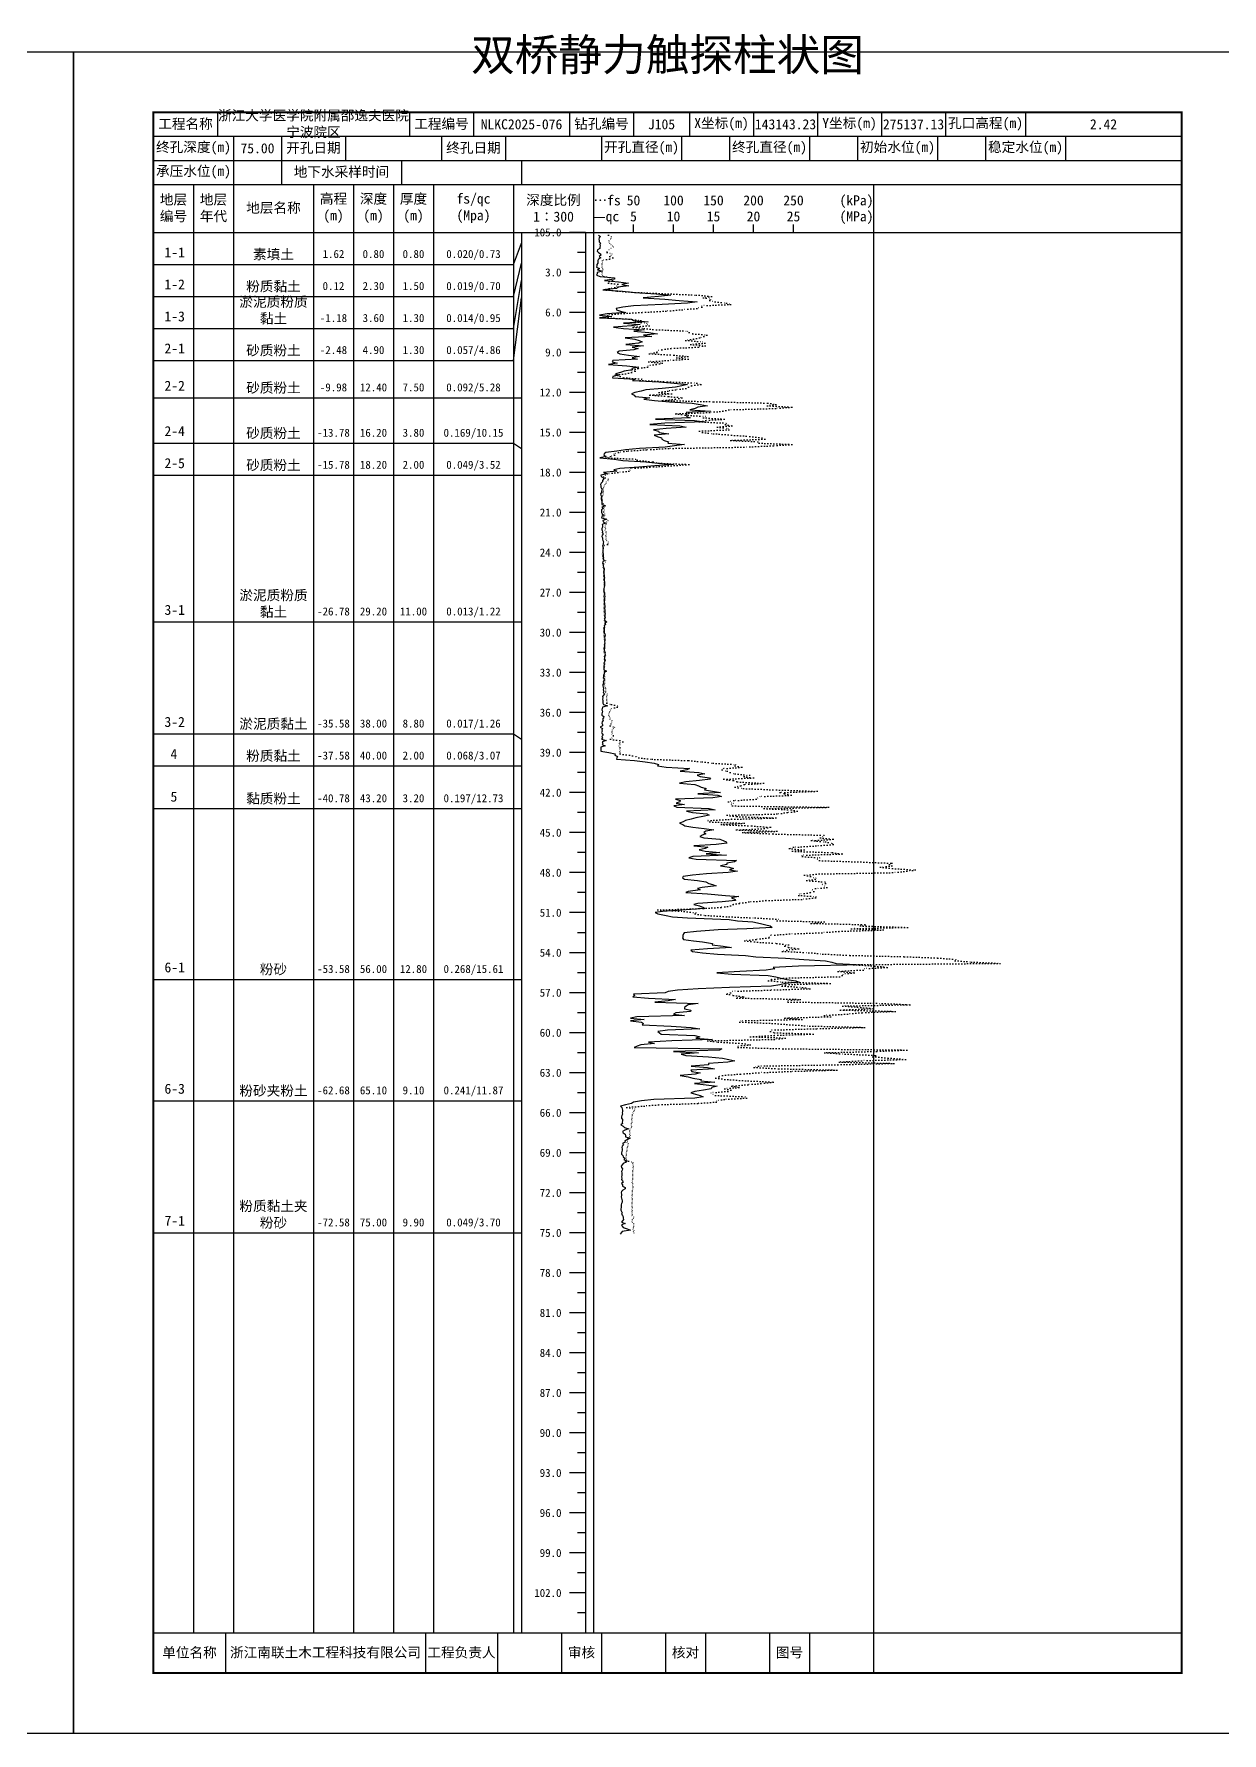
# Model space of a CAD drawing. Extents: x 297 to 65340, y 0 to 425.
# Drawn here: x 31175.1 to 31472.1, y 0 to 424.6 of the extents above; entities that cross this region are included whole.
import ezdxf
from ezdxf.enums import TextEntityAlignment as Align

# ---------------------------------------------------------------- set-up
doc = ezdxf.new("R2010")
doc.units = 0
doc.linetypes.add('DOT', pattern=[6.35, 0, -6.35])
doc.layers.add('FRAME', color=7, linetype='CONTINUOUS')
doc.layers.add('STRATUM', color=7, linetype='CONTINUOUS')
doc.styles.add('ST', font='')
doc.styles.get('ST').set_extended_font_data('SimSun')

msp = doc.modelspace()

# ---------------------------------------------------------------- linework, layer by layer
at = {"layer": 'FRAME', "color": 245, "linetype": 'Continuous'}
for points in [[(30888, 0), (31185, 0), (31185, 420), (30888, 420)], [(31185, 0), (31482, 0), (31482, 420), (31185, 420)]]:
    msp.add_lwpolyline(points, close=True, dxfattribs=at)
at = {"layer": 'FRAME', "linetype": 'Continuous', "const_width": 0.5}
msp.add_lwpolyline([(31205, 15), (31462, 15), (31462, 405), (31205, 405)], close=True, dxfattribs=at)
at = {"layer": 'FRAME', "color": 0, "linetype": 'Continuous'}
for points in [[(31221, 405), (31221, 399)], [(31269, 405), (31269, 399)], [(31285, 405), (31285, 399)], [(31309, 405), (31309, 399)], [(31325, 405), (31325, 399)], [(31339, 405), (31339, 399)], [(31355, 405), (31355, 399)], [(31371, 405), (31371, 399)], [(31387, 405), (31387, 399)], [(31403, 405), (31403, 399)], [(31423, 405), (31423, 399)], [(31462, 405), (31462, 399)], [(31205, 399), (31462, 399)], [(31225, 399), (31225, 393)], [(31237, 399), (31237, 393)], [(31253, 399), (31253, 393)], [(31277, 399), (31277, 393)], [(31293, 399), (31293, 393)], [(31317, 399), (31317, 393)], [(31337, 399), (31337, 393)], [(31349, 399), (31349, 393)], [(31369, 399), (31369, 393)], [(31381, 399), (31381, 393)], [(31401, 399), (31401, 393)], [(31413, 399), (31413, 393)], [(31433, 399), (31433, 393)], [(31462, 399), (31462, 393)], [(31205, 393), (31462, 393)], [(31225, 393), (31225, 387)], [(31237, 393), (31237, 387)], [(31267, 393), (31267, 387)], [(31297, 393), (31297, 387)], [(31205, 387), (31462, 387)], [(31215, 387), (31215, 25)], [(31225, 387), (31225, 25)], [(31245, 387), (31245, 25)], [(31255, 387), (31255, 25)], [(31265, 387), (31265, 25)], [(31275, 387), (31275, 25)], [(31295, 387), (31295, 25)], [(31315, 387), (31315, 25)], [(31385, 387), (31385, 25)], [(31205, 375), (31462, 375)], [(31297, 375), (31297, 25)], [(31313, 375), (31313, 25)], [(31325, 375), (31325, 377)], [(31335, 375), (31335, 377)], [(31345, 375), (31345, 377)], [(31355, 375), (31355, 377)], [(31365, 375), (31365, 377)], [(31205, 25), (31462, 25)], [(31223, 25), (31223, 15)], [(31273, 25), (31273, 15)], [(31291, 25), (31291, 15)], [(31307, 25), (31307, 15)], [(31317, 25), (31317, 15)], [(31333, 25), (31333, 15)], [(31343, 25), (31343, 15)], [(31359, 25), (31359, 15)], [(31369, 25), (31369, 15)], [(31385, 25), (31385, 15)]]:
    msp.add_lwpolyline(points, dxfattribs=at)
at = {"layer": 'STRATUM', "linetype": 'Continuous'}
for points in [[(31313, 375), (31309, 375)], [(31316.24, 374.33), (31316.74, 374), (31316.38, 373.67), (31316.3, 373.33), (31316.44, 373), (31316.38, 372.67), (31316.74, 372.33), (31316.62, 372), (31316.7, 371.67), (31316.62, 371.33), (31316.58, 371), (31316, 370.67), (31315.88, 370.33), (31316.26, 370), (31316.76, 369.67), (31316.84, 369.33), (31316.44, 369), (31316.82, 368.67), (31316.24, 368.33), (31316.08, 368), (31316.1, 367.67), (31316.06, 367.33), (31315.82, 367), (31315.84, 366.67), (31315.72, 366.33), (31316.52, 366), (31316.04, 365.67), (31317.28, 365.33), (31315.9, 365), (31315.92, 364.67), (31315.78, 364.33), (31316.66, 364), (31320.24, 363.67), (31320.26, 363.33), (31317.74, 363), (31321.26, 362.67), (31323.76, 362.33), (31322.12, 362), (31323.84, 361.67), (31321.06, 361.33), (31320.72, 361), (31317.6, 360.67), (31322.24, 360.33), (31325.22, 360), (31330.66, 359.67), (31334.32, 359.33), (31331.28, 359), (31327.4, 358.67), (31332.86, 358.33), (31336.4, 358), (31340.88, 357.67), (31338.46, 357.33), (31332.14, 357), (31324.96, 356.67), (31322.32, 356.33), (31320.7, 356), (31320.76, 355.67), (31321.72, 355.33), (31323.12, 355), (31318.4, 354.67), (31316.5, 354.33), (31319.56, 354), (31316.46, 353.67), (31324.46, 353.33), (31325.02, 353), (31328.7, 352.67), (31322.48, 352.33), (31326.68, 352), (31324.54, 351.67), (31320.02, 351.33), (31322.52, 351), (31327.64, 350.67), (31325.08, 350.33), (31328.82, 350), (31331.02, 349.67), (31327.5, 349.33), (31329.56, 349), (31322.9, 348.67), (31325.32, 348.33), (31326.38, 348), (31327.2, 347.67), (31326.26, 347.33), (31323.1, 347), (31327.52, 346.67), (31324.7, 346.33), (31326.14, 346), (31325.08, 345.67), (31321.42, 345.33), (31320.9, 345), (31321.62, 344.67), (31323.76, 344.33), (31326.54, 344), (31324.7, 343.67), (31326.04, 343.33), (31319.82, 343), (31319.66, 342.67), (31320.9, 342.33), (31318.74, 342), (31323.3, 341.67), (31326.34, 341.33), (31324.58, 341), (31324.74, 340.67), (31322.68, 340.33), (31321.74, 340), (31320.48, 339.67), (31321.44, 339.33), (31319.82, 339), (31319.76, 338.67), (31325.4, 338.33), (31324.72, 338), (31331.34, 337.67), (31335.16, 337.33), (31338.48, 337), (31337.12, 336.67), (31335.52, 336.33), (31332.18, 336), (31328.12, 335.67), (31326.88, 335.33), (31325.34, 335), (31324.54, 334.67), (31325.16, 334.33), (31325.42, 334), (31329.12, 333.67), (31327.62, 333.33), (31330.28, 333), (31334, 332.67), (31339.7, 332.33), (31341.66, 332), (31343.46, 331.67), (31341.1, 331.33), (31340.44, 331), (31339.06, 330.67), (31344.26, 330.33), (31338.14, 330), (31338.3, 329.67), (31338.2, 329.33), (31338.34, 329), (31339.18, 328.67), (31330.54, 328.33), (31340.24, 328), (31342.78, 327.67), (31332.8, 327.33), (31329.08, 327), (31336.58, 326.67), (31338.18, 326.33), (31333.14, 326), (31329.98, 325.67), (31331.28, 325.33), (31331.44, 325), (31333.8, 324.67), (31330.16, 324.33), (31330.92, 324), (31331.96, 323.67), (31332.06, 323.33), (31332.66, 323), (31333.76, 322.67), (31333.62, 322.33), (31337.76, 322), (31335.24, 321.67), (31332.92, 321.33), (31326.46, 321), (31322.98, 320.67), (31320.82, 320.33), (31318.12, 320), (31317.68, 319.67), (31317.6, 319.33), (31318.18, 319), (31316.6, 318.67), (31320.14, 318.33), (31322.3, 318), (31328.06, 317.67), (31331.12, 317.33), (31335.04, 317), (31330.3, 316.67), (31326.3, 316.33), (31321.58, 316), (31320.1, 315.67), (31320.84, 315.33), (31317.5, 315), (31318.5, 314.67), (31316.84, 314.33), (31316.94, 314), (31317.54, 313.67), (31317.46, 313.33), (31317.24, 313), (31317.28, 312.67), (31316.88, 312.33), (31316.78, 312), (31316.82, 311.67), (31316.82, 311.33), (31316.96, 311), (31317.18, 310.67), (31317, 310.33), (31316.98, 310), (31316.78, 309.67), (31316.86, 309.33), (31317.02, 309), (31316.94, 308.67), (31316.9, 308.33), (31316.96, 308), (31317.06, 307.67), (31317.08, 307.33), (31317.1, 307), (31317.96, 306.67), (31317.06, 306.33), (31317.36, 306), (31317.02, 305.67), (31317, 305.33), (31317.02, 305), (31317.14, 304.67), (31317.6, 304.33), (31317.12, 304), (31317.02, 303.67), (31318.32, 303.33), (31317.3, 303), (31317.4, 302.67), (31317.96, 302.33), (31317.2, 302), (31317.22, 301.67), (31317.24, 301.33), (31317.06, 301), (31317.1, 300.67), (31317.24, 300.33), (31317.18, 300), (31317.4, 299.67), (31317.2, 299.33), (31317.12, 299), (31317.28, 298.67), (31317.26, 298.33), (31317.3, 298), (31317.48, 297.67), (31317.42, 297.33), (31317.4, 297), (31317.28, 296.67), (31317.34, 296.33), (31317.38, 296), (31317.36, 295.67), (31317.34, 295.33), (31317.34, 295), (31317.38, 294.67), (31317.44, 294.33), (31317.44, 294), (31317.48, 293.67), (31317.38, 293.33), (31317.72, 293), (31317.32, 292.67), (31317.24, 292.33), (31317.38, 292), (31317.44, 291.67), (31317.52, 291.33), (31317.66, 291), (31317.7, 290.67), (31317.6, 290.33), (31317.58, 290), (31317.6, 289.67), (31317.66, 289.33), (31317.7, 289), (31317.72, 288.67), (31317.7, 288.33), (31317.7, 288), (31317.78, 287.67), (31317.78, 287.33), (31317.78, 287), (31317.76, 286.67), (31317.66, 286.33), (31317.62, 286), (31317.6, 285.67), (31317.62, 285.33), (31317.74, 285), (31317.76, 284.67), (31317.72, 284.33), (31317.8, 284), (31317.72, 283.67), (31317.76, 283.33), (31317.74, 283), (31317.7, 282.67), (31317.72, 282.33), (31317.78, 282), (31317.84, 281.67), (31317.8, 281.33), (31317.74, 281), (31317.8, 280.67), (31317.86, 280.33), (31317.82, 280), (31317.94, 279.67), (31317.86, 279.33), (31317.84, 279), (31317.9, 278.67), (31317.76, 278.33), (31317.86, 278), (31318.32, 277.67), (31317.88, 277.33), (31318.04, 277), (31317.66, 276.67), (31317.76, 276.33), (31317.64, 276), (31317.66, 275.67), (31317.7, 275.33), (31317.7, 275), (31317.86, 274.67), (31317.88, 274.33), (31317.86, 274), (31317.76, 273.67), (31317.82, 273.33), (31317.82, 273), (31317.78, 272.67), (31317.84, 272.33), (31317.78, 272), (31317.76, 271.67), (31317.74, 271.33), (31317.72, 271), (31317.7, 270.67), (31317.78, 270.33), (31317.92, 270), (31317.82, 269.67), (31318.02, 269.33), (31317.7, 269), (31317.76, 268.67), (31317.7, 268.33), (31317.9, 268), (31317.72, 267.67), (31317.56, 267.33), (31317.68, 267), (31317.62, 266.67), (31317.62, 266.33), (31317.62, 266), (31317.56, 265.67), (31318.28, 265.33), (31317.68, 265), (31317.68, 264.67), (31317.54, 264.33), (31317.5, 264), (31317.44, 263.67), (31317.68, 263.33), (31317.62, 263), (31317.38, 262.67), (31317.48, 262.33), (31317.32, 262), (31317.34, 261.67), (31317.4, 261.33), (31317.46, 261), (31317.44, 260.67), (31317.56, 260.33), (31317.4, 260), (31317.78, 259.67), (31317.54, 259.33), (31317.26, 259), (31317.36, 258.67), (31317.22, 258.33), (31317.34, 258), (31317.34, 257.67), (31317.34, 257.33), (31317.46, 257), (31318.54, 256.67), (31317.28, 256.33), (31317.16, 256), (31317.1, 255.67), (31317.22, 255.33), (31317.16, 255), (31317.1, 254.67), (31317.08, 254.33), (31317.58, 254), (31317.46, 253.67), (31317.28, 253.33), (31317.42, 253), (31317.14, 252.67), (31317.1, 252.33), (31317.24, 252), (31317.22, 251.67), (31316.7, 251.33), (31317.28, 251), (31317.12, 250.67), (31317.14, 250.33), (31317.04, 250), (31317.14, 249.67), (31317.4, 249.33), (31317.08, 249), (31317.22, 248.67), (31317.04, 248.33), (31318.14, 248), (31317.2, 247.67), (31317.3, 247.33), (31317.18, 247), (31317.88, 246.67), (31316.86, 246.33), (31316.86, 246), (31316.8, 245.67), (31316.8, 245.33), (31318.82, 245), (31320.44, 244.67), (31320.34, 244.33), (31321, 244), (31320.82, 243.67), (31320.72, 243.33), (31325.24, 243), (31327.88, 242.67), (31330.2, 242.33), (31331.24, 242), (31331, 241.67), (31333.2, 241.33), (31339.04, 241), (31338.3, 240.67), (31336.66, 240.33), (31341.3, 240), (31342.86, 239.67), (31340.88, 239.33), (31341.68, 239), (31343.96, 238.67), (31344.22, 238.33), (31341.5, 238), (31338.06, 237.67), (31336.46, 237.33), (31340.3, 237), (31341.22, 236.67), (31341.92, 236.33), (31343.2, 236), (31342.78, 235.67), (31344.72, 235.33), (31346.76, 235), (31341.06, 234.67), (31346.12, 234.33), (31347.04, 234), (31344.8, 233.67), (31335.52, 233.33), (31336.64, 233), (31336.56, 232.67), (31335.66, 232.33), (31337.72, 232), (31335.1, 231.67), (31335.84, 231.33), (31343.92, 231), (31345.38, 230.67), (31338.24, 230.33), (31339.76, 230), (31343.36, 229.67), (31343.92, 229.33), (31342.32, 229), (31340.62, 228.67), (31339.4, 228.33), (31338.04, 228), (31337.38, 227.67), (31336.5, 227.33), (31337.36, 227), (31337.8, 226.67), (31339.82, 226.33), (31342.68, 226), (31345.1, 225.67), (31343.06, 225.33), (31342.56, 225), (31343.12, 224.67), (31342.16, 224.33), (31341.62, 224), (31342.58, 223.67), (31346.6, 223.33), (31347.44, 223), (31348.2, 222.67), (31348.34, 222.33), (31345.68, 222), (31340.08, 221.67), (31343.56, 221.33), (31342.9, 221), (31341.4, 220.67), (31342.94, 220.33), (31346.56, 220), (31343.16, 219.67), (31348.24, 219.33), (31339.86, 219), (31338.82, 218.67), (31340.64, 218.33), (31350.72, 218), (31350.26, 217.67), (31348.36, 217.33), (31348.36, 217), (31346.78, 216.67), (31348.92, 216.33), (31349.96, 216), (31349, 215.67), (31350.96, 215.33), (31348.64, 215), (31343.28, 214.67), (31339.72, 214.33), (31337.42, 214), (31337.22, 213.67), (31337.76, 213.33), (31341.04, 213), (31343.1, 212.67), (31343.84, 212.33), (31344.74, 212), (31345.68, 211.67), (31342.14, 211.33), (31340.96, 211), (31341.7, 210.67), (31338.7, 210.33), (31338.1, 210), (31343.54, 209.67), (31348.04, 209.33), (31351.3, 209), (31349.52, 208.67), (31350.38, 208.33), (31350.46, 208), (31347.14, 207.67), (31341.1, 207.33), (31340.12, 207), (31341.5, 206.67), (31342.5, 206.33), (31342.84, 206), (31338.16, 205.67), (31332.24, 205.33), (31330.38, 205), (31331.12, 204.67), (31333.2, 204.33), (31334.78, 204), (31338.52, 203.67), (31348.92, 203.33), (31351, 203), (31354.84, 202.67), (31356.78, 202.33), (31358.06, 202), (31359.2, 201.67), (31359.68, 201.33), (31353.3, 201), (31346.14, 200.67), (31340.74, 200.33), (31337.68, 200), (31337.48, 199.67), (31337.34, 199.33), (31337.36, 199), (31337.22, 198.67), (31337.52, 198.33), (31339.96, 198), (31342.26, 197.67), (31344.78, 197.33), (31344.68, 197), (31347.4, 196.67), (31349.54, 196.33), (31343.48, 196), (31339.34, 195.67), (31339.76, 195.33), (31342.22, 195), (31346.04, 194.67), (31353, 194.33), (31355.54, 194), (31363.02, 193.67), (31367.56, 193.33), (31372.96, 193), (31374.56, 192.67), (31375.66, 192.33), (31382.3, 192), (31366.26, 191.67), (31359.92, 191.33), (31360.36, 191), (31358.16, 190.67), (31351.58, 190.33), (31345.84, 190), (31349.62, 189.67), (31358.68, 189.33), (31360.54, 189), (31361.9, 188.67), (31363.36, 188.33), (31365.58, 188), (31366.42, 187.67), (31362.96, 187.33), (31361.54, 187), (31359.5, 186.67), (31349, 186.33), (31341.16, 186), (31336.02, 185.67), (31333.68, 185.33), (31332.94, 185), (31325.02, 184.67), (31325.36, 184.33), (31324.86, 184), (31328.74, 183.67), (31335.5, 183.33), (31333.7, 183), (31330.34, 182.67), (31341.16, 182.33), (31338.66, 182), (31338.14, 181.67), (31337.76, 181.33), (31337.74, 181), (31339.36, 180.67), (31339.22, 180.33), (31335.62, 180), (31335.04, 179.67), (31337.78, 179.33), (31325.84, 179), (31324.22, 178.67), (31327.64, 178.33), (31324.28, 178), (31327.02, 177.67), (31327.46, 177.33), (31327.18, 177), (31334.4, 176.67), (31339.4, 176.33), (31341.6, 176), (31333.54, 175.67), (31331.1, 175.33), (31331.46, 175), (31331.94, 174.67), (31340.36, 174.33), (31341.6, 174), (31340.6, 173.67), (31344.78, 173.33), (31334.6, 173), (31328.72, 172.67), (31330.28, 172.33), (31326.86, 172), (31325.9, 171.67), (31325.2, 171.33), (31347.12, 171), (31346.52, 170.67), (31335.04, 170.33), (31341.22, 170), (31336.92, 169.67), (31338.08, 169.33), (31343.76, 169), (31347.24, 168.67), (31348.86, 168.33), (31350.36, 168), (31348.56, 167.67), (31343.74, 167.33), (31343.74, 167), (31339.42, 166.67), (31343.5, 166.33), (31345.24, 166), (31339.32, 165.67), (31339.6, 165.33), (31341.66, 165), (31340.44, 164.67), (31336.64, 164.33), (31338.64, 164), (31339.86, 163.67), (31341.94, 163.33), (31341.86, 163), (31345.34, 162.67), (31340.22, 162.33), (31343.18, 162), (31345.94, 161.67), (31344.56, 161.33), (31344.4, 161), (31342.5, 160.67), (31340.32, 160.33), (31339.32, 160), (31340.48, 159.67), (31341.66, 159.33), (31342.44, 159), (31340.34, 158.67), (31330.08, 158.33), (31326.98, 158), (31325.02, 157.67), (31324.46, 157.33), (31323.04, 157), (31321.78, 156.67), (31322.1, 156.33), (31322.14, 156), (31322.24, 155.67), (31322.28, 155.33), (31322.2, 155), (31322.26, 154.67), (31322.08, 154.33), (31322.04, 154), (31322.02, 153.67), (31322.26, 153.33), (31322.26, 153), (31322.16, 152.67), (31322.24, 152.33), (31321.84, 152), (31322.38, 151.67), (31322.78, 151.33), (31323.76, 151), (31322.84, 150.67), (31322.28, 150.33), (31322.4, 150), (31322.92, 149.67), (31323, 149.33), (31322.98, 149), (31324.14, 148.67), (31323.48, 148.33), (31322.86, 148), (31322.92, 147.67), (31322.28, 147.33), (31322.46, 147), (31322.18, 146.67), (31322.08, 146.33), (31322.18, 146), (31322.18, 145.67), (31322.1, 145.33), (31321.98, 145), (31321.96, 144.67), (31322.32, 144.33), (31322.44, 144), (31322.86, 143.67), (31322.56, 143.33), (31323.36, 143), (31323.2, 142.67), (31322.42, 142.33), (31322.2, 142), (31321.9, 141.67), (31322.02, 141.33), (31322.28, 141), (31322.16, 140.67), (31322.02, 140.33), (31322.1, 140), (31322.06, 139.67), (31322.08, 139.33), (31322.04, 139), (31322.08, 138.67), (31322.02, 138.33), (31322.24, 138), (31322.4, 137.67), (31322, 137.33), (31322.28, 137), (31322.26, 136.67), (31322.92, 136.33), (31322.94, 136), (31322.34, 135.67), (31321.98, 135.33), (31321.92, 135), (31322.04, 134.67), (31322, 134.33), (31321.9, 134), (31321.98, 133.67), (31322.08, 133.33), (31322.18, 133), (31322.2, 132.67), (31322.02, 132.33), (31321.94, 132), (31321.9, 131.67), (31321.9, 131.33), (31321.84, 131), (31321.86, 130.67), (31322.02, 130.33), (31322.16, 130), (31321.98, 129.67), (31322.28, 129.33), (31322.4, 129), (31322.4, 128.67), (31322.54, 128.33), (31322.22, 128), (31321.98, 127.67), (31322.94, 127.33), (31322.04, 127), (31322.18, 126.67), (31322.4, 126.33), (31323.44, 126), (31324.24, 125.67), (31322.18, 125.33), (31321.92, 125), (31321.7, 124.67)], [(31295, 367), (31297, 372.33)], [(31313, 370), (31311, 370)], [(31205, 367), (31215, 367)], [(31215, 367), (31225, 367)], [(31225, 367), (31245, 367)], [(31245, 367), (31255, 367)], [(31255, 367), (31265, 367)], [(31265, 367), (31275, 367)], [(31275, 367), (31295, 367)], [(31295, 359), (31297, 367.33)], [(31295, 351), (31297, 363)], [(31313, 365), (31309, 365)], [(31205, 359), (31215, 359)], [(31215, 359), (31225, 359)], [(31225, 359), (31245, 359)], [(31245, 359), (31255, 359)], [(31255, 359), (31265, 359)], [(31265, 359), (31275, 359)], [(31275, 359), (31295, 359)], [(31295, 343), (31297, 358.67)], [(31313, 360), (31311, 360)], [(31313, 355), (31309, 355)], [(31205, 351), (31215, 351)], [(31215, 351), (31225, 351)], [(31225, 351), (31245, 351)], [(31245, 351), (31255, 351)], [(31255, 351), (31265, 351)], [(31265, 351), (31275, 351)], [(31275, 351), (31295, 351)], [(31313, 350), (31311, 350)], [(31313, 345), (31309, 345)], [(31205, 343), (31215, 343)], [(31215, 343), (31225, 343)], [(31225, 343), (31245, 343)], [(31245, 343), (31255, 343)], [(31255, 343), (31265, 343)], [(31265, 343), (31275, 343)], [(31275, 343), (31295, 343)], [(31313, 340), (31311, 340)], [(31205, 333.67), (31215, 333.67)], [(31215, 333.67), (31225, 333.67)], [(31225, 333.67), (31245, 333.67)], [(31245, 333.67), (31255, 333.67)], [(31255, 333.67), (31265, 333.67)], [(31265, 333.67), (31275, 333.67)], [(31275, 333.67), (31295, 333.67)], [(31295, 333.67), (31297, 333.67)], [(31313, 335), (31309, 335)], [(31313, 330), (31311, 330)], [(31313, 325), (31309, 325)], [(31205, 322.33), (31215, 322.33)], [(31215, 322.33), (31225, 322.33)], [(31225, 322.33), (31245, 322.33)], [(31245, 322.33), (31255, 322.33)], [(31255, 322.33), (31265, 322.33)], [(31265, 322.33), (31275, 322.33)], [(31275, 322.33), (31295, 322.33)], [(31295, 322.33), (31297, 321)], [(31313, 320), (31311, 320)], [(31205, 314.33), (31215, 314.33)], [(31215, 314.33), (31225, 314.33)], [(31225, 314.33), (31245, 314.33)], [(31245, 314.33), (31255, 314.33)], [(31255, 314.33), (31265, 314.33)], [(31265, 314.33), (31275, 314.33)], [(31275, 314.33), (31295, 314.33)], [(31295, 314.33), (31297, 314.33)], [(31313, 315), (31309, 315)], [(31313, 310), (31311, 310)], [(31313, 305), (31309, 305)], [(31313, 300), (31311, 300)], [(31313, 295), (31309, 295)], [(31313, 290), (31311, 290)], [(31313, 285), (31309, 285)], [(31205, 277.67), (31215, 277.67)], [(31215, 277.67), (31225, 277.67)], [(31225, 277.67), (31245, 277.67)], [(31245, 277.67), (31255, 277.67)], [(31255, 277.67), (31265, 277.67)], [(31265, 277.67), (31275, 277.67)], [(31275, 277.67), (31295, 277.67)], [(31295, 277.67), (31297, 277.67)], [(31313, 280), (31311, 280)], [(31313, 275), (31309, 275)], [(31313, 270), (31311, 270)], [(31313, 265), (31309, 265)], [(31313, 260), (31311, 260)], [(31313, 255), (31309, 255)], [(31205, 249.67), (31215, 249.67)], [(31215, 249.67), (31225, 249.67)], [(31225, 249.67), (31245, 249.67)], [(31245, 249.67), (31255, 249.67)], [(31255, 249.67), (31265, 249.67)], [(31265, 249.67), (31275, 249.67)], [(31275, 249.67), (31295, 249.67)], [(31295, 249.67), (31297, 248.33)], [(31313, 250), (31311, 250)], [(31313, 245), (31309, 245)], [(31205, 241.67), (31215, 241.67)], [(31215, 241.67), (31225, 241.67)], [(31225, 241.67), (31245, 241.67)], [(31245, 241.67), (31255, 241.67)], [(31255, 241.67), (31265, 241.67)], [(31265, 241.67), (31275, 241.67)], [(31275, 241.67), (31295, 241.67)], [(31295, 241.67), (31297, 241.67)], [(31313, 240), (31311, 240)], [(31313, 235), (31309, 235)], [(31205, 231), (31215, 231)], [(31215, 231), (31225, 231)], [(31225, 231), (31245, 231)], [(31245, 231), (31255, 231)], [(31255, 231), (31265, 231)], [(31265, 231), (31275, 231)], [(31275, 231), (31295, 231)], [(31295, 231), (31297, 231)], [(31313, 230), (31311, 230)], [(31313, 225), (31309, 225)], [(31313, 220), (31311, 220)], [(31313, 215), (31309, 215)], [(31313, 210), (31311, 210)], [(31313, 205), (31309, 205)], [(31313, 200), (31311, 200)], [(31313, 195), (31309, 195)], [(31205, 188.33), (31215, 188.33)], [(31215, 188.33), (31225, 188.33)], [(31225, 188.33), (31245, 188.33)], [(31245, 188.33), (31255, 188.33)], [(31255, 188.33), (31265, 188.33)], [(31265, 188.33), (31275, 188.33)], [(31275, 188.33), (31295, 188.33)], [(31295, 188.33), (31297, 188.33)], [(31313, 190), (31311, 190)], [(31313, 185), (31309, 185)], [(31313, 180), (31311, 180)], [(31313, 175), (31309, 175)], [(31313, 170), (31311, 170)], [(31313, 165), (31309, 165)], [(31205, 158), (31215, 158)], [(31215, 158), (31225, 158)], [(31225, 158), (31245, 158)], [(31245, 158), (31255, 158)], [(31255, 158), (31265, 158)], [(31265, 158), (31275, 158)], [(31275, 158), (31295, 158)], [(31295, 158), (31297, 158)], [(31313, 160), (31311, 160)], [(31313, 155), (31309, 155)], [(31313, 150), (31311, 150)], [(31313, 145), (31309, 145)], [(31313, 140), (31311, 140)], [(31313, 135), (31309, 135)], [(31313, 130), (31311, 130)], [(31205, 125), (31215, 125)], [(31215, 125), (31225, 125)], [(31225, 125), (31245, 125)], [(31245, 125), (31255, 125)], [(31255, 125), (31265, 125)], [(31265, 125), (31275, 125)], [(31275, 125), (31295, 125)], [(31295, 125), (31297, 125)], [(31313, 125), (31309, 125)], [(31313, 120), (31311, 120)], [(31313, 115), (31309, 115)], [(31313, 110), (31311, 110)], [(31313, 105), (31309, 105)], [(31313, 100), (31311, 100)], [(31313, 95), (31309, 95)], [(31313, 90), (31311, 90)], [(31313, 85), (31309, 85)], [(31313, 80), (31311, 80)], [(31313, 75), (31309, 75)], [(31313, 70), (31311, 70)], [(31313, 65), (31309, 65)], [(31313, 60), (31311, 60)], [(31313, 55), (31309, 55)], [(31313, 50), (31311, 50)], [(31313, 45), (31309, 45)], [(31313, 40), (31311, 40)], [(31313, 35), (31309, 35)], [(31313, 30), (31311, 30)]]:
    msp.add_lwpolyline(points, dxfattribs=at)
at = {"layer": 'STRATUM', "linetype": 'DOT', "ltscale": 0.1}
msp.add_lwpolyline([(31318.72, 374.33), (31319.4, 374), (31319.44, 373.67), (31319.28, 373.33), (31318.88, 373), (31318.8, 372.67), (31318.96, 372.33), (31319.3, 372), (31319.68, 371.67), (31319.98, 371.33), (31319.4, 371), (31318.9, 370.67), (31318.32, 370.33), (31318.4, 370), (31319.6, 369.67), (31319.38, 369.33), (31319.1, 369), (31319.86, 368.67), (31318.96, 368.33), (31317.16, 368), (31317.24, 367.67), (31317.12, 367.33), (31317.1, 367), (31317.12, 366.67), (31317.12, 366.33), (31317.26, 366), (31317.4, 365.67), (31317, 365.33), (31317.06, 365), (31317.12, 364.67), (31317.28, 364.33), (31317.56, 364), (31319.5, 363.67), (31319.78, 363.33), (31319.78, 363), (31318.86, 362.67), (31318.76, 362.33), (31321.32, 362), (31320.74, 361.67), (31321.06, 361.33), (31318.92, 361), (31317.52, 360.67), (31320.9, 360.33), (31325.52, 360), (31332.92, 359.67), (31340.66, 359.33), (31344.52, 359), (31342.46, 358.67), (31344.28, 358.33), (31344.06, 358), (31345.44, 357.67), (31348.22, 357.33), (31349.28, 357), (31341.98, 356.67), (31342.06, 356.33), (31340.8, 356), (31337.2, 355.67), (31333.12, 355.33), (31327.06, 355), (31321.16, 354.67), (31318.6, 354.33), (31318.28, 354), (31317.92, 353.67), (31324.02, 353.33), (31326.86, 353), (31325.48, 352.67), (31328.24, 352.33), (31328.38, 352), (31328.88, 351.67), (31324.92, 351.33), (31327.68, 351), (31330.76, 350.67), (31338.5, 350.33), (31338.94, 350), (31339.86, 349.67), (31343.34, 349.33), (31342.6, 349), (31341.48, 348.67), (31339.96, 348.33), (31338.1, 348), (31342.26, 347.67), (31342.86, 347.33), (31339.3, 347), (31342.94, 346.67), (31341.14, 346.33), (31334.34, 346), (31332.08, 345.67), (31330.8, 345.33), (31330.86, 345), (31329.02, 344.67), (31335.14, 344.33), (31338.58, 344), (31335.8, 343.67), (31338.66, 343.33), (31333.68, 343), (31328.84, 342.67), (31332.18, 342.33), (31330.66, 342), (31328.6, 341.67), (31328.5, 341.33), (31326.12, 341), (31324.52, 340.67), (31325.38, 340.33), (31324.46, 340), (31322.98, 339.67), (31320.4, 339.33), (31321.64, 339), (31322.56, 338.67), (31327.16, 338.33), (31326.64, 338), (31333.54, 337.67), (31340.86, 337.33), (31341.82, 337), (31339.5, 336.67), (31338.76, 336.33), (31338.1, 336), (31335.5, 335.67), (31333.62, 335.33), (31331.38, 335), (31334.46, 334.67), (31329.06, 334.33), (31333.8, 334), (31337.06, 333.67), (31335.42, 333.33), (31332.26, 333), (31345.1, 332.67), (31358.58, 332.33), (31360.56, 332), (31358.46, 331.67), (31364.6, 331.33), (31360.46, 331), (31348.84, 330.67), (31347.34, 330.33), (31343.98, 330), (31335.56, 329.67), (31337.92, 329.33), (31343.04, 329), (31342.46, 328.67), (31347.68, 328.33), (31343.06, 328), (31341.5, 327.67), (31348.2, 327.33), (31347.98, 327), (31349.62, 326.67), (31345.96, 326.33), (31348.62, 326), (31348.86, 325.67), (31341.46, 325.33), (31342.24, 325), (31344.98, 324.67), (31349.54, 324.33), (31354.1, 324), (31357.16, 323.67), (31357.8, 323.33), (31349.32, 323), (31356.14, 322.67), (31356.4, 322.33), (31364.58, 322), (31359.92, 321.67), (31352.58, 321.33), (31333.74, 321), (31328.2, 320.67), (31323.3, 320.33), (31321.22, 320), (31320.08, 319.67), (31320.22, 319.33), (31319.28, 319), (31318.1, 318.67), (31325.8, 318.33), (31325.92, 318), (31329.94, 317.67), (31331.3, 317.33), (31338.84, 317), (31334.38, 316.67), (31329.08, 316.33), (31324.26, 316), (31324.14, 315.67), (31323.86, 315.33), (31321.1, 315), (31318.58, 314.67), (31318, 314.33), (31317.5, 314), (31317.92, 313.67), (31318.7, 313.33), (31318.64, 313), (31318.16, 312.67), (31318.12, 312.33), (31317.86, 312), (31317.68, 311.67), (31317.58, 311.33), (31317.34, 311), (31317.46, 310.67), (31317.44, 310.33), (31317.36, 310), (31317.44, 309.67), (31317.28, 309.33), (31317.18, 309), (31317.18, 308.67), (31317.14, 308.33), (31317.18, 308), (31317.18, 307.67), (31317.38, 307.33), (31317.48, 307), (31317.54, 306.67), (31317.64, 306.33), (31317.5, 306), (31317.7, 305.67), (31317.46, 305.33), (31317.46, 305), (31317.76, 304.67), (31317.76, 304.33), (31317.64, 304), (31317.44, 303.67), (31317.94, 303.33), (31318.66, 303), (31318.3, 302.67), (31318.22, 302.33), (31318.1, 302), (31317.92, 301.67), (31317.8, 301.33), (31318.06, 301), (31317.82, 300.67), (31318.14, 300.33), (31318.06, 300), (31318.18, 299.67), (31317.96, 299.33), (31318.06, 299), (31318.08, 298.67), (31318.1, 298.33), (31318.24, 298), (31318.68, 297.67), (31318.56, 297.33), (31318.54, 297), (31317.62, 296.67), (31317.44, 296.33), (31317.32, 296), (31317.36, 295.67), (31317.3, 295.33), (31317.3, 295), (31317.2, 294.67), (31317.22, 294.33), (31317.24, 294), (31317.26, 293.67), (31317.4, 293.33), (31318.02, 293), (31318.04, 292.67), (31317.54, 292.33), (31317.5, 292), (31317.46, 291.67), (31317.32, 291.33), (31317.54, 291), (31317.52, 290.67), (31317.52, 290.33), (31317.48, 290), (31317.52, 289.67), (31317.48, 289.33), (31317.48, 289), (31317.5, 288.67), (31317.54, 288.33), (31317.62, 288), (31317.62, 287.67), (31317.64, 287.33), (31317.62, 287), (31317.66, 286.67), (31317.66, 286.33), (31317.6, 286), (31317.54, 285.67), (31317.54, 285.33), (31317.58, 285), (31317.56, 284.67), (31317.56, 284.33), (31317.54, 284), (31317.56, 283.67), (31317.56, 283.33), (31317.58, 283), (31317.56, 282.67), (31317.58, 282.33), (31317.58, 282), (31317.6, 281.67), (31317.6, 281.33), (31317.62, 281), (31317.62, 280.67), (31317.6, 280.33), (31317.64, 280), (31317.66, 279.67), (31317.66, 279.33), (31317.72, 279), (31317.7, 278.67), (31317.74, 278.33), (31317.7, 278), (31317.72, 277.67), (31317.74, 277.33), (31317.74, 277), (31317.74, 276.67), (31317.5, 276.33), (31317.48, 276), (31317.48, 275.67), (31317.48, 275.33), (31317.54, 275), (31317.58, 274.67), (31317.62, 274.33), (31317.62, 274), (31317.64, 273.67), (31317.64, 273.33), (31317.74, 273), (31317.74, 272.67), (31317.74, 272.33), (31317.7, 272), (31317.68, 271.67), (31317.62, 271.33), (31317.54, 271), (31317.56, 270.67), (31317.58, 270.33), (31317.62, 270), (31317.86, 269.67), (31317.88, 269.33), (31317.84, 269), (31317.82, 268.67), (31317.82, 268.33), (31317.74, 268), (31317.74, 267.67), (31317.76, 267.33), (31317.76, 267), (31317.8, 266.67), (31317.64, 266.33), (31317.62, 266), (31317.66, 265.67), (31317.68, 265.33), (31317.76, 265), (31317.82, 264.67), (31317.7, 264.33), (31317.72, 264), (31317.72, 263.67), (31317.74, 263.33), (31317.76, 263), (31317.76, 262.67), (31317.74, 262.33), (31317.68, 262), (31317.74, 261.67), (31317.92, 261.33), (31317.96, 261), (31317.98, 260.67), (31318.04, 260.33), (31318.04, 260), (31318.44, 259.67), (31318.38, 259.33), (31318.3, 259), (31318.24, 258.67), (31318.24, 258.33), (31318.28, 258), (31318.3, 257.67), (31318.36, 257.33), (31319.54, 257), (31321.06, 256.67), (31320.94, 256.33), (31319.46, 256), (31319.24, 255.67), (31319.02, 255.33), (31319, 255), (31318.74, 254.67), (31318.74, 254.33), (31318.94, 254), (31319.1, 253.67), (31319.1, 253.33), (31319.56, 253), (31319.52, 252.67), (31319.36, 252.33), (31319.4, 252), (31319.16, 251.67), (31320.3, 251.33), (31319.96, 251), (31319.66, 250.67), (31319.58, 250.33), (31319.64, 250), (31319.56, 249.67), (31319.92, 249.33), (31319.94, 249), (31319.7, 248.67), (31319.26, 248.33), (31321.58, 248), (31322.32, 247.67), (31321.38, 247.33), (31321.7, 247), (31321.3, 246.67), (31321.58, 246.33), (31321.56, 246), (31321.64, 245.67), (31321.5, 245.33), (31321.6, 245), (31321.7, 244.67), (31324.04, 244.33), (31325.78, 244), (31326.32, 243.67), (31329.64, 243.33), (31338.84, 243), (31342.2, 242.67), (31344.94, 242.33), (31350.5, 242), (31350.42, 241.67), (31352.08, 241.33), (31347.48, 241), (31347.18, 240.67), (31348.38, 240.33), (31349.18, 240), (31350.42, 239.67), (31354.04, 239.33), (31352.64, 239), (31355.02, 238.67), (31347.58, 238.33), (31349.96, 238), (31350.98, 237.67), (31357.5, 237.33), (31352.66, 237), (31351.76, 236.67), (31350.44, 236.33), (31352.5, 236), (31360.74, 235.67), (31370.92, 235.33), (31361.7, 235), (31362.84, 234.67), (31364.44, 234.33), (31356.7, 234), (31356.08, 233.67), (31355.64, 233.33), (31350.08, 233), (31348.78, 232.67), (31350, 232.33), (31349.4, 232), (31349.76, 231.67), (31373.74, 231.33), (31357.64, 231), (31364.46, 230.67), (31365.94, 230.33), (31363.42, 230), (31360.86, 229.67), (31348.42, 229.33), (31350.88, 229), (31360.62, 228.67), (31349.52, 228.33), (31343.54, 228), (31344.08, 227.67), (31352.68, 227.33), (31346.96, 227), (31354.56, 226.67), (31359.22, 226.33), (31357.64, 226), (31350.78, 225.67), (31360.86, 225.33), (31352.3, 225), (31359.9, 224.67), (31372.78, 224.33), (31372.36, 224), (31371.72, 223.67), (31374.9, 223.33), (31369.48, 223), (31372.96, 222.67), (31374.7, 222.33), (31374.88, 222), (31370.62, 221.67), (31364.96, 221.33), (31363.96, 221), (31367.68, 220.67), (31364.74, 220.33), (31374.74, 220), (31377.14, 219.67), (31367.04, 219.33), (31367.28, 219), (31371.54, 218.67), (31370.94, 218.33), (31371.52, 218), (31381.86, 217.67), (31389.62, 217.33), (31388.96, 217), (31389.62, 216.67), (31386.72, 216.33), (31389.74, 216), (31395.44, 215.67), (31393.34, 215.33), (31389.76, 215), (31371.38, 214.67), (31367.74, 214.33), (31369.26, 214), (31370.64, 213.67), (31370.42, 213.33), (31368.36, 213), (31372.9, 212.67), (31372.96, 212.33), (31372.14, 212), (31372.78, 211.67), (31373.36, 211.33), (31370.46, 211), (31369.68, 210.67), (31370.06, 210.33), (31369.14, 210), (31366.5, 209.67), (31366.3, 209.33), (31370.6, 209), (31370.46, 208.67), (31367, 208.33), (31358.04, 208), (31353.82, 207.67), (31351.4, 207.33), (31349.94, 207), (31349.26, 206.67), (31346.82, 206.33), (31341.34, 206), (31331.08, 205.67), (31337.68, 205.33), (31340.6, 205), (31340.4, 204.67), (31342.98, 204.33), (31348.22, 204), (31355.42, 203.67), (31361.36, 203.33), (31360.92, 203), (31372.66, 202.67), (31369.42, 202.33), (31382.94, 202), (31381.72, 201.67), (31393.46, 201.33), (31379.5, 201), (31387.44, 200.67), (31376.32, 200.33), (31372.04, 200), (31363.98, 199.67), (31359.3, 199.33), (31358.92, 199), (31358.82, 198.67), (31355.56, 198.33), (31352.86, 198), (31355.24, 197.67), (31360.86, 197.33), (31363.74, 197), (31362.84, 196.67), (31363.8, 196.33), (31366.24, 196), (31363.32, 195.67), (31362.28, 195.33), (31368.84, 195), (31372.3, 194.67), (31379.2, 194.33), (31392.78, 194), (31401.1, 193.67), (31405.6, 193.33), (31405.44, 193), (31409.46, 192.67), (31416.62, 192.33), (31380.04, 192), (31385.34, 191.67), (31388.4, 191.33), (31382.78, 191), (31382.38, 190.67), (31376.18, 190.33), (31380.16, 190), (31377.34, 189.67), (31377.18, 189.33), (31376.5, 189), (31363.24, 188.67), (31359.52, 188.33), (31358.78, 188), (31362.28, 187.67), (31374.18, 187.33), (31363, 187), (31362.2, 186.67), (31367.28, 186.33), (31369.08, 186), (31359.22, 185.67), (31349.72, 185.33), (31349.26, 185), (31348.32, 184.67), (31349.98, 184.33), (31352.54, 184), (31350.84, 183.67), (31366.7, 183.33), (31363.46, 183), (31363.7, 182.67), (31387.2, 182.33), (31394.06, 182), (31377.36, 181.67), (31381.8, 181.33), (31384.98, 181), (31376.78, 180.67), (31390.42, 180.33), (31382.06, 180), (31378.5, 179.67), (31372.78, 179.33), (31374.22, 179), (31362.86, 178.67), (31367.04, 178.33), (31351.88, 178), (31351.62, 177.67), (31359.7, 177.33), (31364.12, 177), (31369.06, 176.67), (31382.74, 176.33), (31370.7, 176), (31359.56, 175.67), (31359.24, 175.33), (31360.28, 175), (31369.88, 174.67), (31360.14, 174.33), (31354.26, 174), (31362.88, 173.67), (31360.2, 173.33), (31343.58, 173), (31346.18, 172.67), (31352.16, 172.33), (31354.2, 172), (31351.12, 171.67), (31351.14, 171.33), (31362.38, 171), (31393.34, 170.67), (31385.78, 170.33), (31372.84, 170), (31377.94, 169.67), (31385.52, 169.33), (31384.86, 169), (31388.68, 168.67), (31392.96, 168.33), (31381.96, 168), (31376.46, 167.67), (31390.12, 167.33), (31376.08, 167), (31356.26, 166.67), (31355.2, 166.33), (31361.36, 166), (31375.8, 165.67), (31364.34, 165.33), (31356.32, 165), (31351.68, 164.67), (31347.26, 164.33), (31346.34, 164), (31345.62, 163.67), (31347.82, 163.33), (31352.96, 163), (31359.94, 162.67), (31356.84, 162.33), (31353.6, 162), (31349.56, 161.67), (31351.34, 161.33), (31347.84, 161), (31349.36, 160.67), (31348.56, 160.33), (31344.34, 160), (31344.86, 159.67), (31345.48, 159.33), (31352.92, 159), (31353.26, 158.67), (31347.7, 158.33), (31345.76, 158), (31345.7, 157.67), (31340.96, 157.33), (31331.22, 157), (31327.7, 156.67), (31323.32, 156.33), (31325.24, 156), (31325.18, 155.67), (31325, 155.33), (31324.92, 155), (31324.7, 154.67), (31324.68, 154.33), (31324.6, 154), (31324.62, 153.67), (31324.54, 153.33), (31324.58, 153), (31324.6, 152.67), (31324.4, 152.33), (31324.42, 152), (31324.52, 151.67), (31324.52, 151.33), (31324.1, 151), (31324.02, 150.67), (31324.04, 150.33), (31324.1, 150), (31324.04, 149.67), (31324.16, 149.33), (31324.12, 149), (31323.56, 148.67), (31323.48, 148.33), (31323.5, 148), (31323.34, 147.67), (31323.66, 147.33), (31323.58, 147), (31323.5, 146.67), (31323.44, 146.33), (31323.36, 146), (31323.34, 145.67), (31323.26, 145.33), (31323.2, 145), (31323.22, 144.67), (31323.14, 144.33), (31323.12, 144), (31323.1, 143.67), (31323.22, 143.33), (31323.02, 143), (31324.84, 142.67), (31324.74, 142.33), (31324.8, 142), (31324.96, 141.67), (31324.82, 141.33), (31324.92, 141), (31324.78, 140.67), (31324.76, 140.33), (31324.76, 140), (31324.76, 139.67), (31324.72, 139.33), (31324.72, 139), (31324.74, 138.67), (31324.76, 138.33), (31324.74, 138), (31324.58, 137.67), (31324.72, 137.33), (31324.78, 137), (31324.86, 136.67), (31324.84, 136.33), (31324.74, 136), (31324.66, 135.67), (31324.66, 135.33), (31324.7, 135), (31324.66, 134.67), (31324.6, 134.33), (31324.62, 134), (31324.66, 133.67), (31324.7, 133.33), (31324.68, 133), (31324.6, 132.67), (31324.6, 132.33), (31324.62, 132), (31324.6, 131.67), (31324.64, 131.33), (31324.62, 131), (31324.64, 130.67), (31324.64, 130.33), (31324.58, 130), (31324.7, 129.67), (31324.58, 129.33), (31324.96, 129), (31324.96, 128.67), (31324.7, 128.33), (31324.62, 128), (31324.64, 127.67), (31324.96, 127.33), (31324.98, 127), (31324.98, 126.67), (31324.96, 126.33), (31324.82, 126), (31325.14, 125.67), (31324.94, 125.33), (31325.1, 125), (31325.1, 124.67)], dxfattribs=at)

# ---------------------------------------------------------------- texts
at = {"layer": 'FRAME', "style": 'ST'}
msp.add_text('双桥静力触探柱状图', height=8, dxfattribs=at).set_placement((31333.5, 413), align=Align.BOTTOM_CENTER)
for s, p in [('…fs', (31315, 383)), ('—qc', (31315, 379))]:
    msp.add_text(s, height=2.5, dxfattribs=at).set_placement(p, align=Align.MIDDLE_LEFT)
for s, p in [('50', (31325, 383)), ('100', (31335, 383)), ('150', (31345, 383)), ('200', (31355, 383)), ('250', (31365, 383)), ('5', (31325, 379)), ('10', (31335, 379)), ('15', (31345, 379)), ('20', (31355, 379)), ('25', (31365, 379))]:
    msp.add_text(s, height=2.5, dxfattribs=at).set_placement(p, align=Align.MIDDLE_CENTER)
for s, p in [('(kPa)', (31385, 383)), ('(MPa)', (31385, 379))]:
    msp.add_text(s, height=2.5, dxfattribs=at).set_placement(p, align=Align.MIDDLE_RIGHT)
at = {"layer": 'FRAME', "char_height": 2.5, "attachment_point": 5, "style": 'ST'}
for s, insert, width in [('工程名称', (31213, 402), 16), ('浙江大学医学院附属邵逸夫医院宁波院区', (31245, 402), 48), ('工程编号', (31277, 402), 16), ('钻孔编号', (31317, 402), 16), ('X坐标(m)', (31347, 402), 16), ('Y坐标(m)', (31379, 402), 16), ('孔口高程(m)', (31413, 402), 20), ('NLKC2025-076', (31297, 402), 24), ('J105', (31332, 402), 14), ('143143.23', (31363, 402), 16), ('275137.13', (31395, 402), 16), ('2.42', (31442.5, 402), 39), ('终孔深度(m)', (31215, 396), 20), ('75.00', (31231, 396), 12), ('开孔日期', (31245, 396), 16), ('终孔日期', (31285, 396), 16), ('开孔直径(m)', (31327, 396), 20), ('终孔直径(m)', (31359, 396), 20), ('初始水位(m)', (31391, 396), 20), ('稳定水位(m)', (31423, 396), 20), ('承压水位(m)', (31215, 390), 20), ('地下水采样时间', (31252, 390), 30), ('地层编号', (31210, 381), 10), ('地层年代', (31220, 381), 10), ('地层名称', (31235, 381), 20), ('高程\\P(m)', (31250, 381), 10), ('深度\\P(m)', (31260, 381), 10), ('厚度\\P(m)', (31270, 381), 10), ('fs/qc\\P(Mpa)', (31285, 381), 20), ('深度比例\\P1∶300', (31305, 381), 20), ('单位名称', (31214, 20), 18), ('浙江南联土木工程科技有限公司', (31248, 20), 50), ('工程负责人', (31282, 20), 18), ('审核', (31312, 20), 10), ('核对', (31338, 20), 10), ('图号', (31364, 20), 10)]:
    msp.add_mtext(s, dxfattribs=dict(at, insert=insert, width=width))
at = {"layer": 'STRATUM', "style": 'ST'}
for s, p in [('105.0', (31307, 375)), ('3.0', (31307, 365)), ('6.0', (31307, 355)), ('9.0', (31307, 345)), ('12.0', (31307, 335)), ('15.0', (31307, 325)), ('18.0', (31307, 315)), ('21.0', (31307, 305)), ('24.0', (31307, 295)), ('27.0', (31307, 285)), ('30.0', (31307, 275)), ('33.0', (31307, 265)), ('36.0', (31307, 255)), ('39.0', (31307, 245)), ('42.0', (31307, 235)), ('45.0', (31307, 225)), ('48.0', (31307, 215)), ('51.0', (31307, 205)), ('54.0', (31307, 195)), ('57.0', (31307, 185)), ('60.0', (31307, 175)), ('63.0', (31307, 165)), ('66.0', (31307, 155)), ('69.0', (31307, 145)), ('72.0', (31307, 135)), ('75.0', (31307, 125)), ('78.0', (31307, 115)), ('81.0', (31307, 105)), ('84.0', (31307, 95)), ('87.0', (31307, 85)), ('90.0', (31307, 75)), ('93.0', (31307, 65)), ('96.0', (31307, 55)), ('99.0', (31307, 45)), ('102.0', (31307, 35))]:
    msp.add_text(s, height=2, dxfattribs=at).set_placement(p, align=Align.MIDDLE_RIGHT)
for s, p in [('1-1', (31207.75, 370)), ('1-2', (31207.75, 362)), ('1-3', (31207.75, 354)), ('2-1', (31207.75, 346)), ('2-2', (31207.75, 336.67)), ('2-4', (31207.75, 325.33)), ('2-5', (31207.75, 317.33)), ('3-1', (31207.75, 280.67)), ('3-2', (31207.75, 252.67)), ('4', (31209.25, 244.67)), ('5', (31209.25, 234)), ('6-1', (31207.75, 191.33)), ('6-3', (31207.75, 161)), ('7-1', (31207.75, 128))]:
    msp.add_text(s, height=2.5, dxfattribs=at).set_placement(p, align=Align.MIDDLE_LEFT)
for s, p in [('1.62', (31250, 368)), ('0.80', (31260, 368)), ('0.80', (31270, 368)), ('0.020/0.73', (31285, 368)), ('0.12', (31250, 360)), ('2.30', (31260, 360)), ('1.50', (31270, 360)), ('0.019/0.70', (31285, 360)), ('-1.18', (31250, 352)), ('3.60', (31260, 352)), ('1.30', (31270, 352)), ('0.014/0.95', (31285, 352)), ('-2.48', (31250, 344)), ('4.90', (31260, 344)), ('1.30', (31270, 344)), ('0.057/4.86', (31285, 344)), ('-9.98', (31250, 334.67)), ('12.40', (31260, 334.67)), ('7.50', (31270, 334.67)), ('0.092/5.28', (31285, 334.67)), ('-13.78', (31250, 323.33)), ('16.20', (31260, 323.33)), ('3.80', (31270, 323.33)), ('0.169/10.15', (31285, 323.33)), ('-15.78', (31250, 315.33)), ('18.20', (31260, 315.33)), ('2.00', (31270, 315.33)), ('0.049/3.52', (31285, 315.33)), ('-26.78', (31250, 278.67)), ('29.20', (31260, 278.67)), ('11.00', (31270, 278.67)), ('0.013/1.22', (31285, 278.67)), ('-35.58', (31250, 250.67)), ('38.00', (31260, 250.67)), ('8.80', (31270, 250.67)), ('0.017/1.26', (31285, 250.67)), ('-37.58', (31250, 242.67)), ('40.00', (31260, 242.67)), ('2.00', (31270, 242.67)), ('0.068/3.07', (31285, 242.67)), ('-40.78', (31250, 232)), ('43.20', (31260, 232)), ('3.20', (31270, 232)), ('0.197/12.73', (31285, 232)), ('-53.58', (31250, 189.33)), ('56.00', (31260, 189.33)), ('12.80', (31270, 189.33)), ('0.268/15.61', (31285, 189.33)), ('-62.68', (31250, 159)), ('65.10', (31260, 159)), ('9.10', (31270, 159)), ('0.241/11.87', (31285, 159)), ('-72.58', (31250, 126)), ('75.00', (31260, 126)), ('9.90', (31270, 126)), ('0.049/3.70', (31285, 126))]:
    msp.add_text(s, height=2, dxfattribs=at).set_placement(p, align=Align.BOTTOM_CENTER)
at = {"layer": 'STRATUM', "char_height": 2.5, "width": 20, "attachment_point": 8, "style": 'ST'}
for s, insert in [('素填土', (31235, 368)), ('粉质黏土', (31235, 360)), ('淤泥质粉质黏土', (31235, 352)), ('砂质粉土', (31235, 344)), ('砂质粉土', (31235, 334.67)), ('砂质粉土', (31235, 323.33)), ('砂质粉土', (31235, 315.33)), ('淤泥质粉质黏土', (31235, 278.67)), ('淤泥质黏土', (31235, 250.67)), ('粉质黏土', (31235, 242.67)), ('黏质粉土', (31235, 232)), ('粉砂', (31235, 189.33)), ('粉砂夹粉土', (31235, 159)), ('粉质黏土夹粉砂', (31235, 126))]:
    msp.add_mtext(s, dxfattribs=dict(at, insert=insert))

doc.saveas('drawing.dxf')
